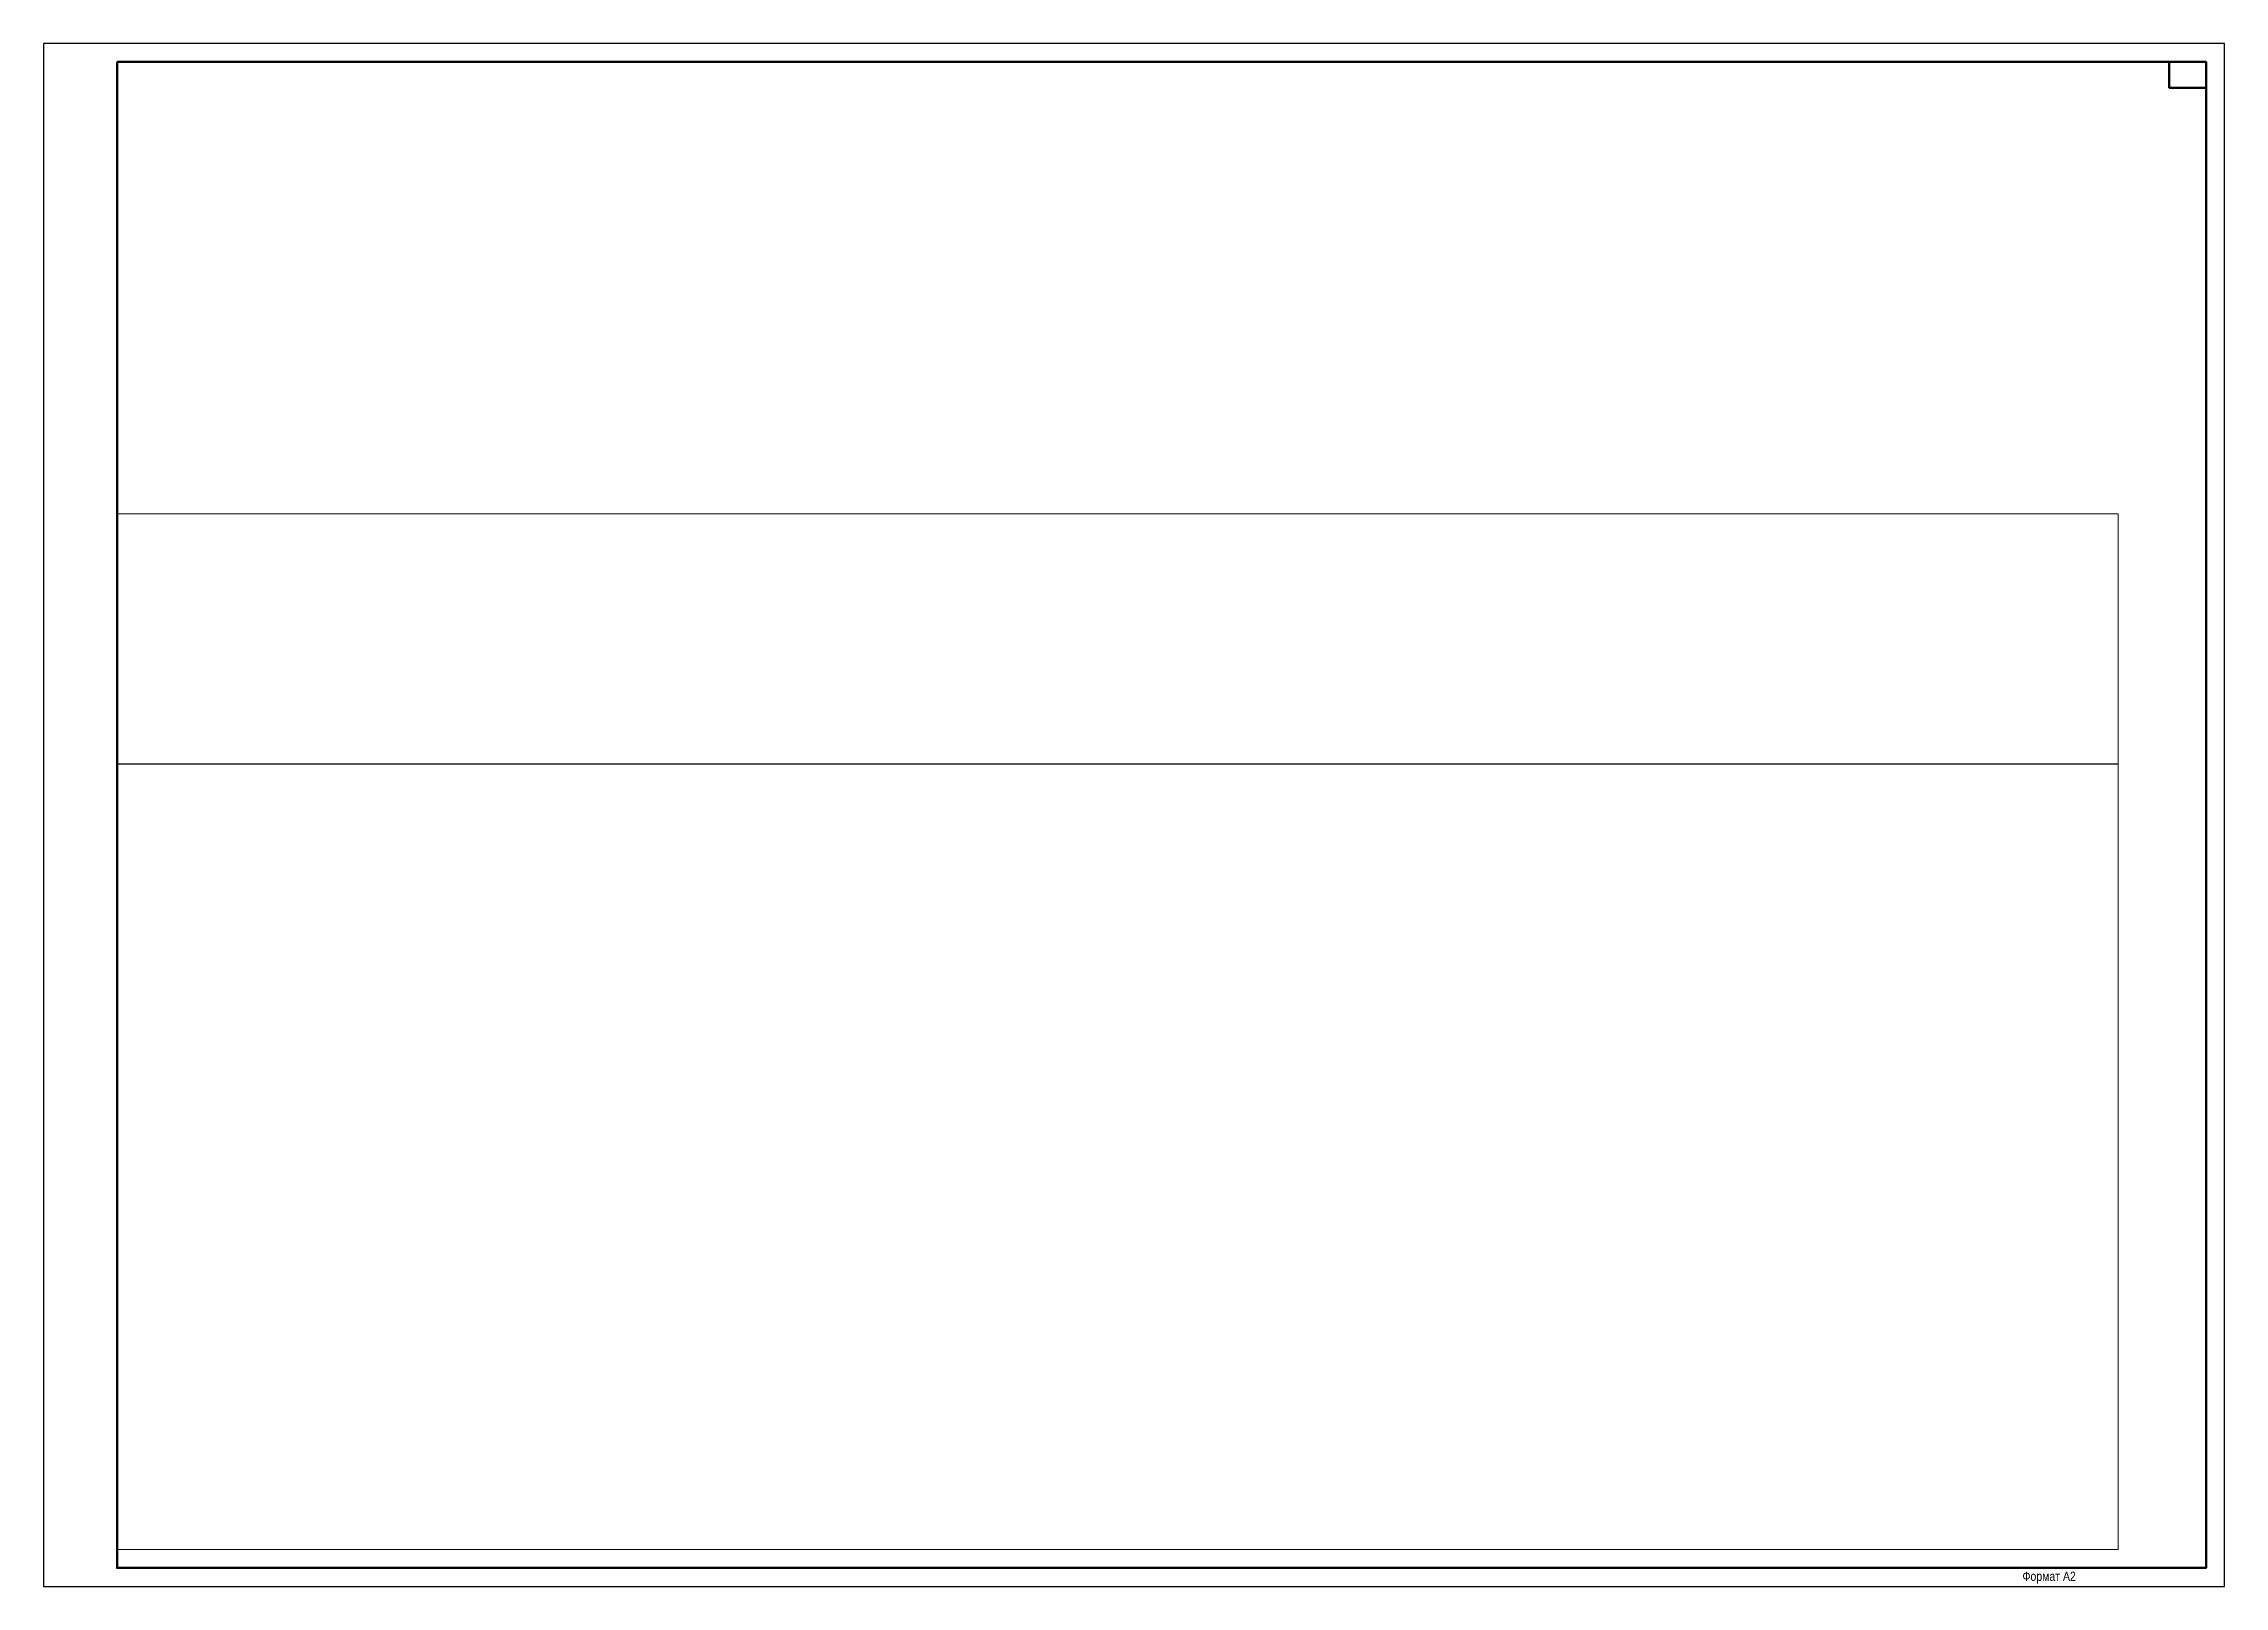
# Paper-space layout '03(3)' of a CAD drawing. Header units: millimetres. Extents: x -1 to 593, y -1 to 419.
# The model-space entities are those that its viewports show. They can reach past a viewport. Long polylines and large blocks are cut down to what shows.
import ezdxf
from ezdxf.enums import TextEntityAlignment as Align

# ---------------------------------------------------------------- set-up
doc = ezdxf.new("R2010")
doc.units = ezdxf.units.MM
doc.layers.add('Чертеж_оформление', color=7, linetype='Continuous')
doc.styles.add('2.5_Gost_RD', font='ARIALN.TTF', dxfattribs={"height": 2.5})
doc.styles.add('3.5_Gost_RD', font='ARIALN.TTF', dxfattribs={"height": 3.5})

# ---------------------------------------------------------------- blocks, each defined once
blk = doc.blocks.new('*U72')
at = {"layer": 'Чертеж_оформление'}
blk.add_lwpolyline([(0, 0), (594, 0), (594, 420), (0, 420)], close=True, dxfattribs=at)
at = {"layer": 'Чертеж_оформление', "lineweight": 50}
for points in [[(20, 415), (589, 415), (589, 5), (20, 5)], [(579, 415), (589, 415), (589, 408), (579, 408)]]:
    blk.add_lwpolyline(points, close=True, dxfattribs=at)
at = {"layer": 'Чертеж_оформление', "style": '3.5_Gost_RD', "flags": 8}
blk.add_attdef('Стр.', text='', height=3.5, dxfattribs=at).set_placement((584, 412), align=Align.MIDDLE_CENTER)
at = {"layer": 'Чертеж_оформление', "style": '2.5_Gost_RD', "flags": 8}
blk.add_attdef('ФОРМАТ', text='', height=2.5, dxfattribs=at).set_placement((539, 4), align=Align.TOP_LEFT)

msp = doc.modelspace()

# ---------------------------------------------------------------- linework, layer by layer
at = {"color": 3, "ltscale": 100}
msp.add_lwpolyline([(561, 386), (1173, 386), (1173, -391), (561, -391)], close=True, dxfattribs=at)

psp = doc.layouts.new('03(3)')

# ---------------------------------------------------------------- block references
at = {"ltscale": 100}
ref = psp.add_blockref('*U72', (-0.79, -0.79), dxfattribs=at)
ref.add_attrib('ФОРМАТ', 'Формат А2', dxfattribs={"layer": 'Чертеж_оформление', "height": 2.5, "style": '2.5_Gost_RD', "flags": 8}).set_placement((538.21, 3.21), align=Align.TOP_LEFT)

# ---------------------------------------------------------------- viewports
at = {"layer": 'Defpoints', "view_target_point": (-1531.53, 1671.56)}
psp.add_viewport(center=(291.76, 150.21), size=(545.1, 282), view_center_point=(2410.47, -2135.41), view_height=282, dxfattribs=at)

doc.saveas('drawing.dxf')
